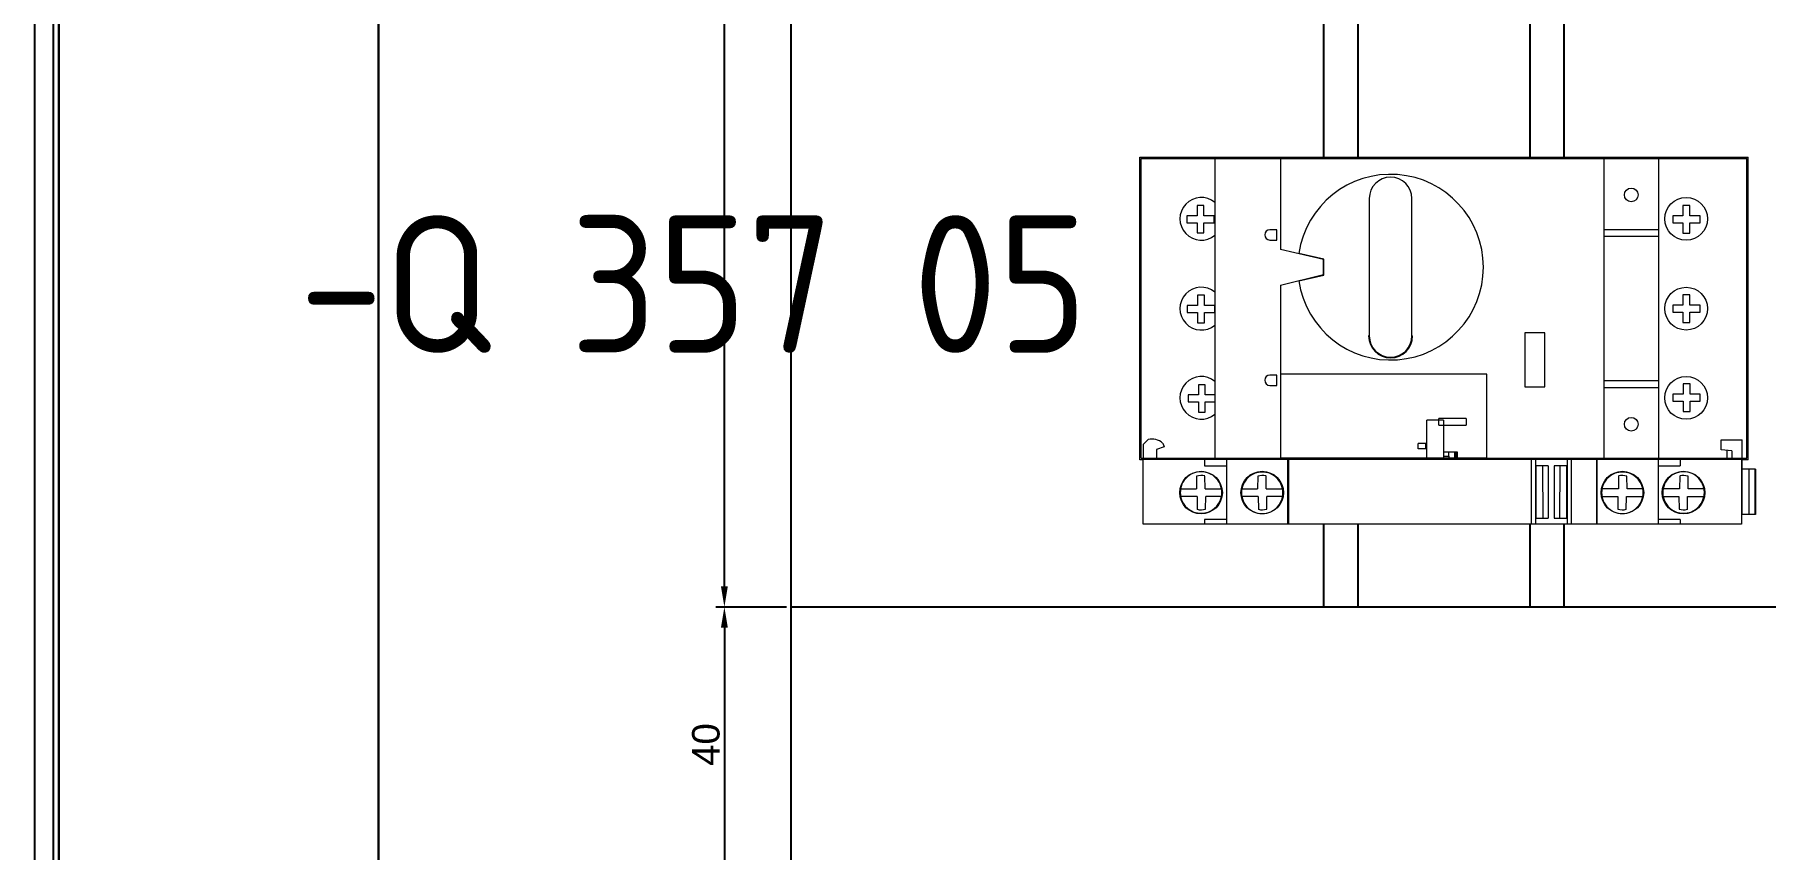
# Model space of a CAD drawing. Header units: millimetres. Extents: x 0 to 69574, y -5 to 41746.
# Drawn here: x 39014.2 to 39265.9, y 19404.2 to 19522.6 of the extents above; entities that cross this region are included whole.
import ezdxf
from ezdxf.enums import TextEntityAlignment as Align

# ---------------------------------------------------------------- set-up
doc = ezdxf.new("R2010")
doc.units = ezdxf.units.MM
doc.set_wipeout_variables(frame=1)
doc.layers.add('! NO PLOT !', color=7, linetype='Continuous', true_color=0xff75dd, plot=False)
doc.layers.add('000-PI-Oprema', color=30, linetype='Continuous', lineweight=5)
for name, color, linetype in [('000-PI-ORMAR', 2, 'Continuous'), ('000-PI_TEXT', 7, 'Continuous'), ('002-PI-Kabelska kanalica', 150, 'Continuous'), ('004-PI-DIN Šina', 3, 'Continuous')]:
    doc.layers.add(name, color=color, linetype=linetype)
doc.styles.add('PI0', font='isocpeur.ttf', dxfattribs={"width": 0.9})
doc.styles.get("Standard").update_dxf_attribs({"font": 'arial.ttf'})
doc.dimstyles.new('ISO-25', dxfattribs={"dimtxt": 4, "dimasz": 3, "dimexe": 1.25, "dimexo": 0.625, "dimtad": 1, "dimtxsty": 'Standard', "dimcen": 3, "dimadec": 0, "dimazin": 0, "dimtfac": 1, "dimtmove": 0, "dimatfit": 3, "dimfxl": 1, "dimarcsym": 0})

# ---------------------------------------------------------------- blocks, each defined once
blk = doc.blocks.new('8606.000_montažna')
at = {"layer": '000-PI-ORMAR'}
blk.add_line((50683.39, 38449.42), (50683.39, 36559.42), dxfattribs=at)
blk = doc.blocks.new('*U1086')
at = {"layer": '002-PI-Kabelska kanalica'}
for q in [(-20, 470), (20, -100)]:
    blk.add_line((-20, -100), q, dxfattribs=at)
blk = doc.blocks.new('*D1444')
at = {"layer": '! NO PLOT !', "color": 0, "lineweight": -2, "ltscale": 0.25, "transparency": 16777216}
for p, q in [((39123.55, 19659.4), (39113.26, 19659.4)), ((39114.51, 19442.4), (39114.51, 19656.4)), ((39123.55, 19439.4), (39113.26, 19439.4))]:
    blk.add_line(p, q, dxfattribs=at)
at = {"layer": '! NO PLOT !', "color": 0, "ltscale": 0.25, "transparency": 16777216}
for points in [[(39114.01, 19656.4), (39115.01, 19656.4), (39114.51, 19659.4)], [(39114.01, 19442.4), (39115.01, 19442.4), (39114.51, 19439.4)]]:
    blk.add_solid(points, dxfattribs=at)
at = {"layer": 'Defpoints', "color": 0, "ltscale": 0.25, "transparency": 16777216}
for p in [(39114.51, 19659.4), (39124.17, 19659.4), (39124.17, 19439.4)]:
    blk.add_point(p, dxfattribs=at)
at = {"layer": '! NO PLOT !', "color": 0, "ltscale": 0.25, "transparency": 16777216, "insert": (39111.84, 19549.4), "char_height": 4, "attachment_point": 5, "rotation": 90}
blk.add_mtext('220', dxfattribs=at)
blk = doc.blocks.new('*D1451')
at = {"layer": '! NO PLOT !', "color": 0, "lineweight": -2, "ltscale": 0.25, "transparency": 16777216}
for p, q in [((39123.55, 19439.4), (39113.26, 19439.4)), ((39114.51, 19436.4), (39114.51, 19402.4)), ((39123.55, 19399.4), (39113.26, 19399.4))]:
    blk.add_line(p, q, dxfattribs=at)
at = {"layer": '! NO PLOT !', "color": 0, "ltscale": 0.25, "transparency": 16777216}
for points in [[(39114.01, 19436.4), (39115.01, 19436.4), (39114.51, 19439.4)], [(39114.01, 19402.4), (39115.01, 19402.4), (39114.51, 19399.4)]]:
    blk.add_solid(points, dxfattribs=at)
at = {"layer": 'Defpoints', "color": 0, "ltscale": 0.25, "transparency": 16777216}
for p in [(39124.17, 19439.4), (39114.51, 19399.4), (39124.17, 19399.4)]:
    blk.add_point(p, dxfattribs=at)
at = {"layer": '! NO PLOT !', "color": 0, "ltscale": 0.25, "transparency": 16777216, "insert": (39111.84, 19419.4), "char_height": 4, "attachment_point": 5, "rotation": 90}
blk.add_mtext('40', dxfattribs=at)
blk = doc.blocks.new('*U1095')
at = {"layer": '002-PI-Kabelska kanalica'}
for p, q in [((-20, -100), (-20, 1510)), ((40, -100), (40, 1510))]:
    blk.add_line(p, q, dxfattribs=at)
blk = doc.blocks.new('*U581')
at = {"layer": '004-PI-DIN Šina'}
blk.add_lwpolyline([(220, -17.5), (220, 17.5), (0, 17.5), (0, -17.5)], close=True, dxfattribs=at)
for points in [[(0, 12.5), (220, 12.5)], [(0, -12.5), (220, -12.5)]]:
    blk.add_lwpolyline(points, dxfattribs=at)
blk = doc.blocks.new('*D1441')
at = {"layer": '! NO PLOT !', "color": 0, "lineweight": -2, "ltscale": 0.25, "transparency": 16777216}
for p, q in [((39123.55, 19659.4), (39113.26, 19659.4)), ((39114.51, 19442.4), (39114.51, 19656.4)), ((39123.55, 19439.4), (39113.26, 19439.4))]:
    blk.add_line(p, q, dxfattribs=at)
at = {"layer": '! NO PLOT !', "color": 0, "ltscale": 0.25, "transparency": 16777216}
for points in [[(39114.01, 19656.4), (39115.01, 19656.4), (39114.51, 19659.4)], [(39114.01, 19442.4), (39115.01, 19442.4), (39114.51, 19439.4)]]:
    blk.add_solid(points, dxfattribs=at)
at = {"layer": 'Defpoints', "color": 0, "ltscale": 0.25, "transparency": 16777216}
for p in [(39114.51, 19659.4), (39124.17, 19659.4), (39124.17, 19439.4)]:
    blk.add_point(p, dxfattribs=at)
at = {"layer": '! NO PLOT !', "color": 0, "ltscale": 0.25, "transparency": 16777216, "insert": (39111.84, 19549.4), "char_height": 4, "attachment_point": 5, "rotation": 90}
blk.add_mtext('220', dxfattribs=at)
blk = doc.blocks.new('GV2P04')
at = {"ltscale": 0.25}
blk.add_wipeout([(44692.17, 32178.55), (44736.17, 32178.55), (44736.17, 32090.05), (44692.17, 32090.05)], dxfattribs=at).dxf.layer = '000-PI-Oprema'
at = {"layer": '000-PI-Oprema'}
for p, q in [((44692.17, 32090.05), (44692.17, 32178.55)), ((44692.17, 32178.55), (44736.17, 32178.55)), ((44692.37, 32178.35), (44692.37, 32090.25)), ((44692.37, 32178.35), (44735.97, 32178.35)), ((44694.5, 32178.55), (44694.5, 32178.35)), ((44707.26, 32178.35), (44707.26, 32178.55)), ((44708.08, 32178.55), (44708.08, 32178.35)), ((44720.09, 32178.55), (44720.09, 32178.35)), ((44721.12, 32178.55), (44721.12, 32178.35)), ((44733.89, 32178.55), (44733.89, 32178.35)), ((44735.97, 32178.35), (44735.97, 32090.25)), ((44736.17, 32178.55), (44736.17, 32090.05)), ((44713.59, 32171.63), (44713.59, 32170.13)), ((44714.59, 32171.63), (44713.59, 32171.63)), ((44714.59, 32170.13), (44714.59, 32171.63)), ((44726.64, 32171.71), (44726.64, 32170.21)), ((44727.64, 32171.71), (44726.64, 32171.71)), ((44727.64, 32170.21), (44727.64, 32171.71)), ((44699.08, 32170.02), (44699.08, 32169.02)), ((44700.58, 32170.02), (44699.08, 32170.02)), ((44700.58, 32171.52), (44700.58, 32170.02)), ((44701.58, 32171.52), (44700.58, 32171.52)), ((44701.58, 32170.02), (44701.58, 32171.52)), ((44703.08, 32170.02), (44701.58, 32170.02)), ((44703.08, 32169.02), (44703.08, 32170.02)), ((44712.09, 32170.13), (44712.09, 32169.13)), ((44713.59, 32170.13), (44712.09, 32170.13)), ((44712.09, 32169.13), (44713.59, 32169.13)), ((44713.59, 32169.13), (44713.59, 32167.63)), ((44716.09, 32170.13), (44714.59, 32170.13)), ((44714.59, 32167.63), (44714.59, 32169.13)), ((44714.59, 32169.13), (44716.09, 32169.13)), ((44716.09, 32169.13), (44716.09, 32170.13)), ((44725.14, 32170.21), (44725.14, 32169.21)), ((44726.64, 32170.21), (44725.14, 32170.21)), ((44725.14, 32169.21), (44726.64, 32169.21)), ((44726.64, 32169.21), (44726.64, 32167.71)), ((44729.14, 32170.21), (44727.64, 32170.21)), ((44727.64, 32167.71), (44727.64, 32169.21)), ((44727.64, 32169.21), (44729.14, 32169.21)), ((44729.14, 32169.21), (44729.14, 32170.21)), ((44735.97, 32167.6), (44692.37, 32167.6)), ((44699.08, 32169.02), (44700.58, 32169.02)), ((44700.58, 32169.02), (44700.58, 32167.6)), ((44701.58, 32167.6), (44701.58, 32169.02)), ((44701.58, 32169.02), (44703.08, 32169.02)), ((44713.59, 32167.63), (44714.59, 32167.63)), ((44726.64, 32167.71), (44727.64, 32167.71)), ((44702.97, 32159.61), (44702.97, 32158.61)), ((44704.47, 32158.61), (44704.47, 32159.61)), ((44724.12, 32159.61), (44724.12, 32158.61)), ((44725.62, 32158.61), (44725.62, 32159.61)), ((44717.57, 32158.05), (44692.37, 32158.05)), ((44692.44, 32158), (44692.44, 32128.05)), ((44692.44, 32158), (44704.62, 32158)), ((44702.97, 32158.61), (44704.47, 32158.61)), ((44704.62, 32128.05), (44704.62, 32158)), ((44717.57, 32158.05), (44719.1, 32151.82)), ((44721.29, 32151.81), (44722.76, 32158.05)), ((44735.97, 32158.05), (44722.76, 32158.05)), ((44724.12, 32158.61), (44725.62, 32158.61)), ((44718.17, 32155.4), (44719.02, 32151.77)), ((44721.33, 32151.77), (44722.17, 32155.4)), ((44719.02, 32151.77), (44721.33, 32151.77)), ((44719.1, 32151.82), (44721.29, 32151.81)), ((44710.17, 32145.15), (44710.17, 32145.25)), ((44730.17, 32145.15), (44710.17, 32145.15)), ((44710.17, 32138.95), (44710.17, 32138.85)), ((44710.17, 32138.95), (44730.17, 32138.95)), ((44697.17, 32135.05), (44697.17, 32131.05)), ((44697.17, 32135.05), (44698.17, 32135.05)), ((44698.17, 32131.05), (44698.17, 32135.05)), ((44698.17, 32131.05), (44697.17, 32131.05)), ((44692.44, 32128.05), (44704.62, 32128.05)), ((44702.77, 32122.52), (44702.77, 32119.62)), ((44710.6, 32122.52), (44702.77, 32122.52)), ((44710.6, 32119.62), (44710.6, 32122.52)), ((44702.77, 32119.62), (44710.6, 32119.62)), ((44735.97, 32111.05), (44692.37, 32111.05)), ((44702.67, 32111.05), (44702.67, 32103.05)), ((44703.67, 32111.05), (44703.67, 32103.05)), ((44724.67, 32111.05), (44724.67, 32103.05)), ((44725.67, 32111.05), (44725.67, 32103.05)), ((44692.37, 32103.05), (44735.97, 32103.05)), ((44700.69, 32099.5), (44699.19, 32099.5)), ((44699.19, 32099.5), (44699.19, 32098.5)), ((44701.69, 32101), (44700.69, 32101)), ((44700.69, 32101), (44700.69, 32099.5)), ((44701.69, 32099.5), (44701.69, 32101)), ((44703.19, 32099.5), (44701.69, 32099.5)), ((44703.19, 32098.5), (44703.19, 32099.5)), ((44713.63, 32099.52), (44712.13, 32099.52)), ((44712.13, 32099.52), (44712.13, 32098.52)), ((44714.63, 32101.02), (44713.63, 32101.02)), ((44713.63, 32101.02), (44713.63, 32099.52)), ((44714.63, 32099.52), (44714.63, 32101.02)), ((44716.13, 32099.52), (44714.63, 32099.52)), ((44716.13, 32098.52), (44716.13, 32099.52)), ((44726.63, 32099.52), (44725.13, 32099.52)), ((44725.13, 32099.52), (44725.13, 32098.52)), ((44727.63, 32101.02), (44726.63, 32101.02)), ((44726.63, 32101.02), (44726.63, 32099.52)), ((44727.63, 32099.52), (44727.63, 32101.02)), ((44729.13, 32099.52), (44727.63, 32099.52)), ((44729.13, 32098.52), (44729.13, 32099.52)), ((44699.19, 32098.5), (44700.69, 32098.5)), ((44700.69, 32098.5), (44700.69, 32097)), ((44700.69, 32097), (44701.69, 32097)), ((44701.69, 32098.5), (44703.19, 32098.5)), ((44701.69, 32097), (44701.69, 32098.5)), ((44712.13, 32098.52), (44713.63, 32098.52)), ((44713.63, 32098.52), (44713.63, 32097.02)), ((44713.63, 32097.02), (44714.63, 32097.02)), ((44714.63, 32098.52), (44716.13, 32098.52)), ((44714.63, 32097.02), (44714.63, 32098.52)), ((44725.13, 32098.52), (44726.63, 32098.52)), ((44726.63, 32098.52), (44726.63, 32097.02)), ((44726.63, 32097.02), (44727.63, 32097.02)), ((44727.63, 32098.52), (44729.13, 32098.52)), ((44727.63, 32097.02), (44727.63, 32098.52)), ((44692.17, 32090.05), (44736.17, 32090.05)), ((44692.37, 32090.25), (44735.97, 32090.25)), ((44694.5, 32090.05), (44694.5, 32090.25)), ((44707.26, 32090.05), (44707.26, 32090.25)), ((44708.08, 32090.25), (44708.08, 32090.05)), ((44720.09, 32090.05), (44720.09, 32090.25)), ((44721.12, 32090.05), (44721.12, 32090.25)), ((44733.89, 32090.05), (44733.89, 32090.25))]:
    blk.add_line(p, q, dxfattribs=at)
for centre, radius in [((44697.33, 32107.04), 1), ((44730.68, 32107.04), 1), ((44701.16, 32099.07), 3.11), ((44714.14, 32099.07), 3.11), ((44727.2, 32099.07), 3.11)]:
    blk.add_circle(centre, radius, dxfattribs=at)
for centre, radius, start, end in [((44701.16, 32169.59), 3.11, 320.2533, 219.7467), ((44714.14, 32169.59), 3.11, 320.2533, 219.7467), ((44727.2, 32169.59), 3.11, 320.2533, 219.7467), ((44703.72, 32159.61), 0.75, 0, 180), ((44724.87, 32159.61), 0.75, 0, 180), ((44720.17, 32142.05), 13.5, 98.5196, 81.4804), ((44710.17, 32142.05), 3.2, 90, 270), ((44710.17, 32142.05), 3.1, 90, 270), ((44730.17, 32142.05), 3.1, 270, 90)]:
    blk.add_arc(centre, radius, start, end, dxfattribs=at)
blk = doc.blocks.new('GVAN20')
at = {"layer": '000-PI-Oprema'}
for p, q in [((44856.67, 32180.85), (44857.35, 32180.17)), ((44856.27, 32177.85), (44855.88, 32178.93)), ((44856.84, 32178.05), (44856.27, 32177.85)), ((44855.97, 32139.77), (44855.97, 32140.87)), ((44855.97, 32140.87), (44856.77, 32140.87)), ((44855.97, 32139.77), (44856.77, 32139.77)), ((44856.77, 32139.77), (44856.77, 32140.87)), ((44860.17, 32137.22), (44860.17, 32139.62)), ((44855.72, 32095.25), (44855.85, 32096.82)), ((44855.85, 32096.82), (44857.32, 32096.82)), ((44857.32, 32096.82), (44857.32, 32093.73)), ((44846.42, 32091.85), (44853.02, 32091.85)), ((44853.02, 32091.82), (44846.42, 32091.82))]:
    blk.add_line(p, q, dxfattribs=at)
blk.add_arc((44855.02, 32179.62), 2.4, 319.3215, 13.248, dxfattribs=at)
at = {"ltscale": 0.25}
blk.add_wipeout([(44845.02, 32180.87), (44854.42, 32180.87), (44854.42, 32093.87), (44845.02, 32093.87)], dxfattribs=at).dxf.layer = '000-PI-Oprema'
at = {"layer": '000-PI-Oprema'}
for p, q in [((44845.02, 32093.87), (44845.02, 32180.87)), ((44845.02, 32180.87), (44854.42, 32180.87)), ((44854.42, 32093.87), (44854.42, 32180.87)), ((44854.42, 32180.86), (44856.67, 32180.85)), ((44855.88, 32178.93), (44854.42, 32178.94)), ((44849.08, 32173.05), (44849.08, 32175.44)), ((44850.18, 32175.44), (44850.18, 32173.15)), ((44845.72, 32171.97), (44845.02, 32171.97)), ((44845.72, 32168.77), (44845.72, 32171.97)), ((44849.08, 32173.05), (44847.19, 32173.03)), ((44847.22, 32171.81), (44849.08, 32171.79)), ((44849.08, 32169.49), (44849.08, 32171.79)), ((44852.02, 32173.12), (44850.18, 32173.15)), ((44850.18, 32171.88), (44852.04, 32171.9)), ((44850.18, 32171.88), (44850.18, 32169.49)), ((44853.52, 32171.97), (44853.52, 32168.77)), ((44854.42, 32171.97), (44853.52, 32171.97)), ((44847.54, 32170.17), (44847.66, 32170.17)), ((44851.58, 32170.17), (44851.69, 32170.17)), ((44854.42, 32168.77), (44845.02, 32168.77)), ((44849.06, 32164.15), (44847.19, 32164.13)), ((44849.06, 32164.15), (44849.06, 32166.54)), ((44850.16, 32166.54), (44850.16, 32164.25)), ((44852.02, 32164.22), (44850.16, 32164.25)), ((44847.22, 32162.91), (44849.06, 32162.89)), ((44849.06, 32160.59), (44849.06, 32162.89)), ((44850.16, 32162.98), (44852.04, 32163)), ((44850.16, 32162.98), (44850.16, 32160.59)), ((44854.42, 32159.87), (44845.02, 32159.87)), ((44854.42, 32159.77), (44845.02, 32159.77)), ((44854.42, 32139.62), (44860.17, 32139.62)), ((44860.17, 32137.22), (44854.42, 32137.22)), ((44854.42, 32136.37), (44854.91, 32136.37)), ((44854.91, 32137.22), (44854.91, 32136.37)), ((44855.52, 32136.47), (44854.91, 32136.47)), ((44855.52, 32136.47), (44855.52, 32137.22)), ((44855.52, 32135.57), (44855.52, 32136.47)), ((44855.52, 32135.56), (44854.42, 32135.56)), ((44854.42, 32135.53), (44855.52, 32135.53)), ((44855.52, 32135.35), (44854.42, 32135.35)), ((44854.42, 32135.17), (44855.52, 32135.17)), ((44855.52, 32135.17), (44855.52, 32135.56)), ((44854.42, 32124.44), (44845.02, 32124.44)), ((44854.42, 32123.81), (44845.02, 32123.81)), ((44845.92, 32123.72), (44853.52, 32123.72)), ((44845.92, 32123.72), (44845.92, 32121.95)), ((44853.52, 32122.79), (44845.92, 32122.77)), ((44853.52, 32121.95), (44845.92, 32121.95)), ((44853.52, 32121.95), (44853.52, 32123.72)), ((44854.42, 32119.21), (44845.02, 32119.21)), ((44853.52, 32121.08), (44845.92, 32121.08)), ((44845.92, 32121.08), (44845.92, 32119.32)), ((44845.92, 32120.26), (44853.52, 32120.24)), ((44853.52, 32119.32), (44845.92, 32119.32)), ((44853.52, 32119.32), (44853.52, 32121.08)), ((44854.42, 32118.61), (44845.02, 32118.61)), ((44854.42, 32114.96), (44845.02, 32114.96)), ((44854.42, 32114.87), (44845.02, 32114.87)), ((44849.06, 32114.15), (44849.06, 32111.86)), ((44850.16, 32111.76), (44850.16, 32114.15)), ((44849.06, 32111.86), (44847.22, 32111.83)), ((44852.04, 32111.74), (44850.16, 32111.76)), ((44847.19, 32110.61), (44849.06, 32110.59)), ((44849.06, 32110.59), (44849.06, 32108.2)), ((44850.16, 32110.5), (44852.02, 32110.52)), ((44850.16, 32108.2), (44850.16, 32110.5)), ((44854.42, 32105.97), (44845.02, 32105.97)), ((44845.72, 32102.77), (44845.72, 32105.97)), ((44847.66, 32104.58), (44847.54, 32104.58)), ((44849.08, 32105.25), (44849.08, 32102.96)), ((44850.18, 32102.86), (44850.18, 32105.25)), ((44851.69, 32104.58), (44851.58, 32104.58)), ((44853.52, 32105.97), (44853.52, 32102.77)), ((44845.72, 32102.77), (44845.02, 32102.77)), ((44847.19, 32101.71), (44849.08, 32101.69)), ((44849.08, 32102.96), (44847.22, 32102.93)), ((44849.08, 32101.69), (44849.08, 32099.3)), ((44852.04, 32102.84), (44850.18, 32102.86)), ((44850.18, 32101.6), (44852.02, 32101.62)), ((44850.18, 32099.3), (44850.18, 32101.6)), ((44854.42, 32102.77), (44853.52, 32102.77)), ((44854.42, 32093.87), (44845.02, 32093.87)), ((44846.42, 32091.82), (44846.42, 32093.87)), ((44846.42, 32093.73), (44857.32, 32093.73)), ((44847.72, 32093.73), (44847.72, 32093.87)), ((44853.02, 32091.82), (44853.02, 32093.73)), ((44855.78, 32095.96), (44854.42, 32095.96)), ((44855.72, 32095.25), (44854.42, 32095.25)), ((44853.02, 32092.76), (44846.42, 32092.76))]:
    blk.add_line(p, q, dxfattribs=at)
for centre in [(44849.62, 32172.47), (44849.62, 32163.57), (44849.62, 32111.18), (44849.62, 32102.28)]:
    blk.add_circle(centre, 3.1, dxfattribs=at)
for centre, radius, start, end in [((44849.63, 32102.27), 3.03, 90.0548, 100.7324), ((44849.63, 32102.3), 3, 85.3917, 89.9786), ((44849.63, 32102.3), 3, 83.1098, 85.4152), ((44849.62, 32102.22), 3.08, 79.7277, 83.0846), ((44849.64, 32102.33), 3.08, 259.278, 262.7832), ((44849.63, 32102.26), 3.01, 262.8143, 266.3986), ((44849.63, 32102.24), 2.99, 266.3779, 269.9866), ((44849.63, 32102.23), 2.98, 270.0158, 273.4809), ((44849.63, 32102.3), 3.05, 273.4923, 280.2726)]:
    blk.add_arc(centre, radius, start, end, dxfattribs=at)
for centre, major_axis, ratio, start_param, end_param in [((44849.64, 32172.47), (0, 3.02), 0.999934, 0.186752, 2.95484), ((44849.63, 32172.47), (0, 3.02), 0.999934, 6.104265, 6.469938), ((44849.64, 32172.47), (0, 3.02), 0.999934, -1.078223, -0.178921), ((44849.62, 32172.47), (0, 2.49), 0.999934, 1.342635, 1.837337), ((44849.64, 32172.47), (0, 3.02), 0.999934, 3.320513, 5.144863), ((44849.62, 32172.47), (0, 2.49), 0.999934, -1.798958, -1.304256), ((44849.6, 32172.47), (0, 3.02), 0.999934, 2.443225, 2.744548), ((44849.63, 32172.47), (0, 3.02), 0.999934, 2.95484, 3.320513), ((44849.6, 32163.57), (0, 3.02), 0.999967, 6.097527, 6.463199), ((44849.6, 32163.57), (0, 3.02), 0.999967, 7.41899, 8.280206), ((44849.6, 32163.57), (0, 3.02), 0.999967, 0.180013, 1.081033), ((44849.62, 32163.57), (0, 2.49), 0.999967, 1.342581, 1.837283), ((44849.6, 32163.57), (0, 3.02), 0.999967, 3.327144, 6.097527), ((44849.62, 32163.57), (0, 3.02), 0.999967, 4.009489, 5.818138), ((44849.62, 32163.57), (0, 2.49), 0.999967, -1.799012, -1.304309), ((44849.6, 32163.57), (0, 3.02), 0.999967, -4.207258, -3.321713), ((44849.6, 32163.57), (0, 3.02), 0.999967, 2.961472, 3.327144), ((44849.6, 32111.18), (0, 3.02), 0.999967, 0.18012, 1.065684), ((44849.6, 32111.18), (0, 3.02), 0.999967, 6.097634, 6.463306), ((44849.6, 32111.18), (0, 3.02), 0.999967, 3.327251, 6.097634), ((44849.6, 32111.18), (0, 3.02), 0.999967, 1.144592, 2.00581), ((44849.62, 32111.18), (0, 2.49), 0.999967, 1.304309, 1.799011), ((44849.62, 32111.18), (0, 3.02), 0.999967, 3.60664, 5.415325), ((44849.62, 32111.18), (0, 2.49), 0.999967, -1.837284, -1.342581), ((44849.6, 32111.18), (0, 3.02), 0.999967, -4.222607, -3.321606), ((44849.6, 32111.18), (0, 3.02), 0.999967, 2.961579, 3.327251), ((44849.64, 32102.28), (0, 3.02), 0.999934, 0.186752, 2.95484), ((44849.6, 32102.28), (0, 3.02), 0.999934, 6.68023, 6.981553), ((44849.64, 32102.28), (0, 3.02), 0.999934, 4.279937, 6.104265), ((44849.62, 32102.28), (0, 2.49), 0.999934, 1.304255, 1.798958), ((44849.62, 32102.28), (0, 2.49), 0.999934, -1.837337, -1.342635), ((44849.64, 32102.28), (0, 3.02), 0.999934, -2.962672, -2.063351)]:
    blk.add_ellipse(centre, major_axis=major_axis, ratio=ratio, start_param=start_param, end_param=end_param, dxfattribs=at)

msp = doc.modelspace()

# ---------------------------------------------------------------- linework, layer by layer
at = {"layer": '! NO PLOT !', "ltscale": 0.25}
msp.add_line((39124.172, 19659.404), (39124.172, 19439.404), dxfattribs=at)
msp.add_line((39124.172, 19659.404), (39124.172, 19439.404), dxfattribs=at)
at = {"layer": '000-PI-ORMAR'}
for p, q in [((39017.684, 20761.404), (39017.684, 18776.904)), ((39014.172, 20740.904), (39014.172, 18789.904)), ((39016.89, 20740.904), (39016.89, 18789.904)), ((39017.672, 18789.904), (39017.672, 20740.766))]:
    msp.add_line(p, q, dxfattribs=at)

# ---------------------------------------------------------------- block references
for name, p, rotation in [('*U1095', (39104.172, 20339.404), 180), ('*U581', (39219.172, 19659.404), 270), ('*U1086', (39224.172, 19419.404), 270)]:
    msp.add_blockref(name, p, dxfattribs=dict(rotation=rotation))
at = {"layer": '000-PI-Oprema'}
msp.add_blockref('8606.000_montažna', (-11619.223, -17740.014), dxfattribs=at)

# ---------------------------------------------------------------- texts
at = {"layer": '000-PI_TEXT', "style": 'PI0', "width": 0.9}
msp.add_text('-Q 357 05', height=20, dxfattribs=at).set_placement((39110.014, 19486.407), align=Align.MIDDLE)

# ---------------------------------------------------------------- dimensions: what is measured, and where the dimension line sits
at = {"layer": '! NO PLOT !', "ltscale": 0.25}
for base, p2, picture, middle in [((39114.509, 19659.404), (39124.172, 19659.404), '*D1444', (39111.842, 19549.404)), ((39114.509, 19659.404), (39124.172, 19659.404), '*D1441', (39111.842, 19549.404)), ((39114.509, 19399.404), (39124.172, 19399.404), '*D1451', (39111.842, 19419.404))]:
    dim = msp.add_linear_dim(base=base, p1=(39124.172, 19439.404), p2=p2, angle=90, dimstyle='ISO-25', dxfattribs=at)
    dim.commit()
    dim.dimension.update_dxf_attribs({"geometry": picture, "text_midpoint": middle})

# ---------------------------------------------------------------- next in the draw order: block references
at = {"layer": '000-PI-Oprema', "rotation": 90}
msp.add_blockref('GV2P04', (71353.479, -25231.344), dxfattribs=at)

# ---------------------------------------------------------------- next in the draw order: block references
msp.add_blockref('GVAN20', (71356.319, -25393.586), dxfattribs=at)

doc.saveas('drawing.dxf')
